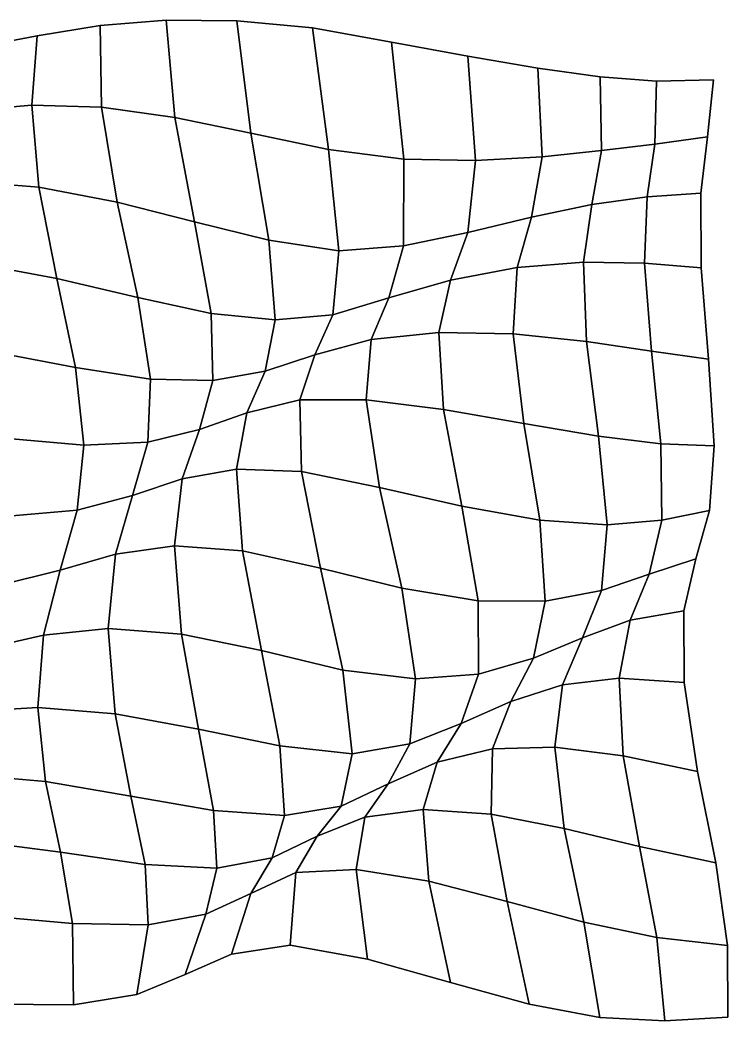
# Model space of a CAD drawing. Extents: x -160 to 224, y -131 to 130.
# Drawn here: x 39.4 to 223.7, y -131 to 129.7 of the extents above; entities that cross this region are included whole.
import ezdxf

# ---------------------------------------------------------------- set-up
doc = ezdxf.new("R2010")
doc.units = 0

msp = doc.modelspace()

# ---------------------------------------------------------------- linework, layer by layer
for points in [[(42.416771, 107.532501, -0.635019), (60.591793, 106.983719, -1.232821), (60.26078, 128.264923, -1.364634), (43.870689, 125.624252, -1.144193)], [(42.416771, 107.532501, -0.635019), (43.870689, 125.624252, -1.144193), (60.26078, 128.264923, -1.364634), (60.591793, 106.983719, -1.232821)], [(60.591793, 106.983719, -1.232821), (79.689339, 104.349121, -2.680661), (77.44548, 129.721542, -2.390889), (60.26078, 128.264923, -1.364634)], [(60.591793, 106.983719, -1.232821), (60.26078, 128.264923, -1.364634), (77.44548, 129.721542, -2.390889), (79.689339, 104.349121, -2.680661)], [(79.689339, 104.349121, -2.680661), (99.482933, 100.283752, -4.939702), (95.838097, 129.524475, -4.18456), (77.44548, 129.721542, -2.390889)], [(79.689339, 104.349121, -2.680661), (77.44548, 129.721542, -2.390889), (95.838097, 129.524475, -4.18456), (99.482933, 100.283752, -4.939702)], [(99.482933, 100.283752, -4.939702), (119.659439, 95.987465, -7.917794), (115.574905, 127.675499, -6.460761), (95.838097, 129.524475, -4.18456)], [(99.482933, 100.283752, -4.939702), (95.838097, 129.524475, -4.18456), (115.574905, 127.675499, -6.460761), (119.659439, 95.987465, -7.917794)], [(25.254122, 106.079361, -0.805768), (42.416771, 107.532501, -0.635019), (43.870689, 125.624252, -1.144193), (27.853018, 122.556686, -1.5322)], [(25.254122, 106.079361, -0.805768), (27.853018, 122.556686, -1.5322), (43.870689, 125.624252, -1.144193), (42.416771, 107.532501, -0.635019)], [(119.659439, 95.987465, -7.917794), (139.291016, 93.506897, -10.21384), (136.102051, 123.948944, -7.811307), (115.574905, 127.675499, -6.460761)], [(119.659439, 95.987465, -7.917794), (115.574905, 127.675499, -6.460761), (136.102051, 123.948944, -7.811307), (139.291016, 93.506897, -10.21384)], [(139.291016, 93.506897, -10.21384), (157.99231, 93.082741, -11.460513), (155.967896, 120.309494, -7.823691), (136.102051, 123.948944, -7.811307)], [(139.291016, 93.506897, -10.21384), (136.102051, 123.948944, -7.811307), (155.967896, 120.309494, -7.823691), (157.99231, 93.082741, -11.460513)], [(157.99231, 93.082741, -11.460513), (175.301819, 94.081703, -10.85343), (174.225266, 117.212891, -6.053822), (155.967896, 120.309494, -7.823691)], [(157.99231, 93.082741, -11.460513), (155.967896, 120.309494, -7.823691), (174.225266, 117.212891, -6.053822), (175.301819, 94.081703, -10.85343)], [(175.301819, 94.081703, -10.85343), (190.768234, 95.688713, -8.000104), (190.427109, 114.931641, -2.675214), (174.225266, 117.212891, -6.053822)], [(175.301819, 94.081703, -10.85343), (174.225266, 117.212891, -6.053822), (190.427109, 114.931641, -2.675214), (190.768234, 95.688713, -8.000104)], [(190.768234, 95.688713, -8.000104), (204.657166, 97.418694, -3.536119), (205.146713, 113.802956, 1.265664), (190.427109, 114.931641, -2.675214)], [(190.768234, 95.688713, -8.000104), (190.427109, 114.931641, -2.675214), (205.146713, 113.802956, 1.265664), (204.657166, 97.418694, -3.536119)], [(204.657166, 97.418694, -3.536119), (218.418365, 99.266205, 0.917076), (219.975372, 114.141312, 4.205523), (205.146713, 113.802956, 1.265664)], [(204.657166, 97.418694, -3.536119), (205.146713, 113.802956, 1.265664), (219.975372, 114.141312, 4.205523), (218.418365, 99.266205, 0.917076)], [(24.655182, 87.706963, -0.638758), (44.280785, 86.138611, -0.775067), (42.416771, 107.532501, -0.635019), (25.254122, 106.079361, -0.805768)], [(24.655182, 87.706963, -0.638758), (25.254122, 106.079361, -0.805768), (42.416771, 107.532501, -0.635019), (44.280785, 86.138611, -0.775067)], [(44.280785, 86.138611, -0.775067), (64.626549, 82.232239, -1.559673), (60.591793, 106.983719, -1.232821), (42.416771, 107.532501, -0.635019)], [(44.280785, 86.138611, -0.775067), (42.416771, 107.532501, -0.635019), (60.591793, 106.983719, -1.232821), (64.626549, 82.232239, -1.559673)], [(64.626549, 82.232239, -1.559673), (84.806602, 77.10981, -2.926367), (79.689339, 104.349121, -2.680661), (60.591793, 106.983719, -1.232821)], [(64.626549, 82.232239, -1.559673), (60.591793, 106.983719, -1.232821), (79.689339, 104.349121, -2.680661), (84.806602, 77.10981, -2.926367)], [(84.806602, 77.10981, -2.926367), (104.12619, 72.387985, -4.864517), (99.482933, 100.283752, -4.939702), (79.689339, 104.349121, -2.680661)], [(84.806602, 77.10981, -2.926367), (79.689339, 104.349121, -2.680661), (99.482933, 100.283752, -4.939702), (104.12619, 72.387985, -4.864517)], [(104.12619, 72.387985, -4.864517), (122.354141, 69.610558, -7.557283), (119.659439, 95.987465, -7.917794), (99.482933, 100.283752, -4.939702)], [(104.12619, 72.387985, -4.864517), (99.482933, 100.283752, -4.939702), (119.659439, 95.987465, -7.917794), (122.354141, 69.610558, -7.557283)], [(202.664536, 83.650665, -7.286201), (216.652466, 84.62561, -2.415159), (218.418365, 99.266205, 0.917076), (204.657166, 97.418694, -3.536119)], [(202.664536, 83.650665, -7.286201), (204.657166, 97.418694, -3.536119), (218.418365, 99.266205, 0.917076), (216.652466, 84.62561, -2.415159)], [(188.238632, 81.631111, -11.240199), (202.664536, 83.650665, -7.286201), (204.657166, 97.418694, -3.536119), (190.768234, 95.688713, -8.000104)], [(188.238632, 81.631111, -11.240199), (190.768234, 95.688713, -8.000104), (204.657166, 97.418694, -3.536119), (202.664536, 83.650665, -7.286201)], [(122.354141, 69.610558, -7.557283), (139.243896, 70.927467, -10.074596), (139.291016, 93.506897, -10.21384), (119.659439, 95.987465, -7.917794)], [(122.354141, 69.610558, -7.557283), (119.659439, 95.987465, -7.917794), (139.291016, 93.506897, -10.21384), (139.243896, 70.927467, -10.074596)], [(155.963669, 74.354668, -12.200195), (172.526474, 78.345406, -12.900994), (175.301819, 94.081703, -10.85343), (157.99231, 93.082741, -11.460513)], [(155.963669, 74.354668, -12.200195), (157.99231, 93.082741, -11.460513), (175.301819, 94.081703, -10.85343), (172.526474, 78.345406, -12.900994)], [(172.526474, 78.345406, -12.900994), (188.238632, 81.631111, -11.240199), (190.768234, 95.688713, -8.000104), (175.301819, 94.081703, -10.85343)], [(172.526474, 78.345406, -12.900994), (175.301819, 94.081703, -10.85343), (190.768234, 95.688713, -8.000104), (188.238632, 81.631111, -11.240199)], [(139.243896, 70.927467, -10.074596), (155.963669, 74.354668, -12.200195), (157.99231, 93.082741, -11.460513), (139.291016, 93.506897, -10.21384)], [(139.243896, 70.927467, -10.074596), (139.291016, 93.506897, -10.21384), (157.99231, 93.082741, -11.460513), (155.963669, 74.354668, -12.200195)], [(27.033085, 66.487923, -1.297559), (48.948727, 62.422638, -1.641113), (44.280785, 86.138611, -0.775067), (24.655182, 87.706963, -0.638758)], [(27.033085, 66.487923, -1.297559), (24.655182, 87.706963, -0.638758), (44.280785, 86.138611, -0.775067), (48.948727, 62.422638, -1.641113)], [(48.948727, 62.422638, -1.641113), (70.0466, 57.403385, -2.279068), (64.626549, 82.232239, -1.559673), (44.280785, 86.138611, -0.775067)], [(48.948727, 62.422638, -1.641113), (44.280785, 86.138611, -0.775067), (64.626549, 82.232239, -1.559673), (70.0466, 57.403385, -2.279068)], [(186.06279, 66.637772, -12.408493), (201.972153, 66.357574, -9.446429), (202.664536, 83.650665, -7.286201), (188.238632, 81.631111, -11.240199)], [(186.06279, 66.637772, -12.408493), (188.238632, 81.631111, -11.240199), (202.664536, 83.650665, -7.286201), (201.972153, 66.357574, -9.446429)], [(201.972153, 66.357574, -9.446429), (216.743423, 65.128281, -4.92799), (216.652466, 84.62561, -2.415159), (202.664536, 83.650665, -7.286201)], [(201.972153, 66.357574, -9.446429), (202.664536, 83.650665, -7.286201), (216.652466, 84.62561, -2.415159), (216.743423, 65.128281, -4.92799)], [(70.0466, 57.403385, -2.279068), (89.123657, 53.303574, -3.091141), (84.806602, 77.10981, -2.926367), (64.626549, 82.232239, -1.559673)], [(70.0466, 57.403385, -2.279068), (64.626549, 82.232239, -1.559673), (84.806602, 77.10981, -2.926367), (89.123657, 53.303574, -3.091141)], [(168.791763, 65.217522, -12.771419), (186.06279, 66.637772, -12.408493), (188.238632, 81.631111, -11.240199), (172.526474, 78.345406, -12.900994)], [(168.791763, 65.217522, -12.771419), (172.526474, 78.345406, -12.900994), (188.238632, 81.631111, -11.240199), (186.06279, 66.637772, -12.408493)], [(151.461121, 61.91774, -10.961882), (168.791763, 65.217522, -12.771419), (172.526474, 78.345406, -12.900994), (155.963669, 74.354668, -12.200195)], [(151.461121, 61.91774, -10.961882), (155.963669, 74.354668, -12.200195), (172.526474, 78.345406, -12.900994), (168.791763, 65.217522, -12.771419)], [(89.123657, 53.303574, -3.091141), (105.849335, 51.618366, -4.178951), (104.12619, 72.387985, -4.864517), (84.806602, 77.10981, -2.926367)], [(89.123657, 53.303574, -3.091141), (84.806602, 77.10981, -2.926367), (104.12619, 72.387985, -4.864517), (105.849335, 51.618366, -4.178951)], [(135.431839, 57.353165, -8.32036), (151.461121, 61.91774, -10.961882), (155.963669, 74.354668, -12.200195), (139.243896, 70.927467, -10.074596)], [(135.431839, 57.353165, -8.32036), (139.243896, 70.927467, -10.074596), (155.963669, 74.354668, -12.200195), (151.461121, 61.91774, -10.961882)], [(105.849335, 51.618366, -4.178951), (120.859802, 52.925117, -6.019999), (122.354141, 69.610558, -7.557283), (104.12619, 72.387985, -4.864517)], [(105.849335, 51.618366, -4.178951), (104.12619, 72.387985, -4.864517), (122.354141, 69.610558, -7.557283), (120.859802, 52.925117, -6.019999)], [(120.859802, 52.925117, -6.019999), (135.431839, 57.353165, -8.32036), (139.243896, 70.927467, -10.074596), (122.354141, 69.610558, -7.557283)], [(120.859802, 52.925117, -6.019999), (122.354141, 69.610558, -7.557283), (139.243896, 70.927467, -10.074596), (135.431839, 57.353165, -8.32036)], [(31.393349, 43.413631, -2.682783), (53.823151, 39.16959, -3.005159), (48.948727, 62.422638, -1.641113), (27.033085, 66.487923, -1.297559)], [(31.393349, 43.413631, -2.682783), (27.033085, 66.487923, -1.297559), (48.948727, 62.422638, -1.641113), (53.823151, 39.16959, -3.005159)], [(148.404205, 48.301182, -9.266577), (167.785294, 47.927727, -11.76619), (168.791763, 65.217522, -12.771419), (151.461121, 61.91774, -10.961882)], [(148.404205, 48.301182, -9.266577), (151.461121, 61.91774, -10.961882), (168.791763, 65.217522, -12.771419), (167.785294, 47.927727, -11.76619)], [(167.785294, 47.927727, -11.76619), (186.849182, 45.984901, -12.317256), (186.06279, 66.637772, -12.408493), (168.791763, 65.217522, -12.771419)], [(167.785294, 47.927727, -11.76619), (168.791763, 65.217522, -12.771419), (186.06279, 66.637772, -12.408493), (186.849182, 45.984901, -12.317256)], [(186.849182, 45.984901, -12.317256), (203.775742, 43.490704, -10.221684), (201.972153, 66.357574, -9.446429), (186.06279, 66.637772, -12.408493)], [(186.849182, 45.984901, -12.317256), (186.06279, 66.637772, -12.408493), (201.972153, 66.357574, -9.446429), (203.775742, 43.490704, -10.221684)], [(203.775742, 43.490704, -10.221684), (218.656448, 41.343006, -6.298539), (216.743423, 65.128281, -4.92799), (201.972153, 66.357574, -9.446429)], [(203.775742, 43.490704, -10.221684), (201.972153, 66.357574, -9.446429), (216.743423, 65.128281, -4.92799), (218.656448, 41.343006, -6.298539)], [(53.823151, 39.16959, -3.005159), (73.384949, 36.157982, -3.154151), (70.0466, 57.403385, -2.279068), (48.948727, 62.422638, -1.641113)], [(53.823151, 39.16959, -3.005159), (48.948727, 62.422638, -1.641113), (70.0466, 57.403385, -2.279068), (73.384949, 36.157982, -3.154151)], [(130.841537, 46.448399, -6.341394), (148.404205, 48.301182, -9.266577), (151.461121, 61.91774, -10.961882), (135.431839, 57.353165, -8.32036)], [(130.841537, 46.448399, -6.341394), (135.431839, 57.353165, -8.32036), (151.461121, 61.91774, -10.961882), (148.404205, 48.301182, -9.266577)], [(73.384949, 36.157982, -3.154151), (89.54966, 35.784485, -3.135215), (89.123657, 53.303574, -3.091141), (70.0466, 57.403385, -2.279068)], [(73.384949, 36.157982, -3.154151), (70.0466, 57.403385, -2.279068), (89.123657, 53.303574, -3.091141), (89.54966, 35.784485, -3.135215)], [(116.126671, 42.479816, -4.276093), (130.841537, 46.448399, -6.341394), (135.431839, 57.353165, -8.32036), (120.859802, 52.925117, -6.019999)], [(116.126671, 42.479816, -4.276093), (120.859802, 52.925117, -6.019999), (135.431839, 57.353165, -8.32036), (130.841537, 46.448399, -6.341394)], [(89.54966, 35.784485, -3.135215), (103.195663, 38.237415, -3.266782), (105.849335, 51.618366, -4.178951), (89.123657, 53.303574, -3.091141)], [(89.54966, 35.784485, -3.135215), (89.123657, 53.303574, -3.091141), (105.849335, 51.618366, -4.178951), (103.195663, 38.237415, -3.266782)], [(103.195663, 38.237415, -3.266782), (116.126671, 42.479816, -4.276093), (120.859802, 52.925117, -6.019999), (105.849335, 51.618366, -4.178951)], [(103.195663, 38.237415, -3.266782), (105.849335, 51.618366, -4.178951), (120.859802, 52.925117, -6.019999), (116.126671, 42.479816, -4.276093)], [(129.53035, 30.81201, -5.477612), (149.654099, 28.293583, -8.419662), (148.404205, 48.301182, -9.266577), (130.841537, 46.448399, -6.341394)], [(129.53035, 30.81201, -5.477612), (130.841537, 46.448399, -6.341394), (148.404205, 48.301182, -9.266577), (149.654099, 28.293583, -8.419662)], [(149.654099, 28.293583, -8.419662), (170.60788, 24.616039, -10.975868), (167.785294, 47.927727, -11.76619), (148.404205, 48.301182, -9.266577)], [(149.654099, 28.293583, -8.419662), (148.404205, 48.301182, -9.266577), (167.785294, 47.927727, -11.76619), (170.60788, 24.616039, -10.975868)], [(170.60788, 24.616039, -10.975868), (189.986343, 21.290548, -11.657014), (186.849182, 45.984901, -12.317256), (167.785294, 47.927727, -11.76619)], [(170.60788, 24.616039, -10.975868), (167.785294, 47.927727, -11.76619), (186.849182, 45.984901, -12.317256), (189.986343, 21.290548, -11.657014)], [(112.205635, 30.735857, -3.521886), (129.53035, 30.81201, -5.477612), (130.841537, 46.448399, -6.341394), (116.126671, 42.479816, -4.276093)], [(112.205635, 30.735857, -3.521886), (116.126671, 42.479816, -4.276093), (130.841537, 46.448399, -6.341394), (129.53035, 30.81201, -5.477612)], [(189.986343, 21.290548, -11.657014), (206.273895, 19.285275, -9.892339), (203.775742, 43.490704, -10.221684), (186.849182, 45.984901, -12.317256)], [(189.986343, 21.290548, -11.657014), (186.849182, 45.984901, -12.317256), (203.775742, 43.490704, -10.221684), (206.273895, 19.285275, -9.892339)], [(35.26601, 20.803688, -4.545808), (56.006283, 18.954836, -4.729043), (53.823151, 39.16959, -3.005159), (31.393349, 43.413631, -2.682783)], [(35.26601, 20.803688, -4.545808), (31.393349, 43.413631, -2.682783), (53.823151, 39.16959, -3.005159), (56.006283, 18.954836, -4.729043)], [(98.475212, 27.343992, -2.943137), (112.205635, 30.735857, -3.521886), (116.126671, 42.479816, -4.276093), (103.195663, 38.237415, -3.266782)], [(98.475212, 27.343992, -2.943137), (103.195663, 38.237415, -3.266782), (116.126671, 42.479816, -4.276093), (112.205635, 30.735857, -3.521886)], [(206.273895, 19.285275, -9.892339), (220.098145, 18.831856, -6.470381), (218.656448, 41.343006, -6.298539), (203.775742, 43.490704, -10.221684)], [(206.273895, 19.285275, -9.892339), (203.775742, 43.490704, -10.221684), (218.656448, 41.343006, -6.298539), (220.098145, 18.831856, -6.470381)], [(56.006283, 18.954836, -4.729043), (72.64521, 19.73102, -4.28403), (73.384949, 36.157982, -3.154151), (53.823151, 39.16959, -3.005159)], [(56.006283, 18.954836, -4.729043), (53.823151, 39.16959, -3.005159), (73.384949, 36.157982, -3.154151), (72.64521, 19.73102, -4.28403)], [(86.07338, 23.002016, -3.490492), (98.475212, 27.343992, -2.943137), (103.195663, 38.237415, -3.266782), (89.54966, 35.784485, -3.135215)], [(86.07338, 23.002016, -3.490492), (89.54966, 35.784485, -3.135215), (103.195663, 38.237415, -3.266782), (98.475212, 27.343992, -2.943137)], [(72.64521, 19.73102, -4.28403), (86.07338, 23.002016, -3.490492), (89.54966, 35.784485, -3.135215), (73.384949, 36.157982, -3.154151)], [(72.64521, 19.73102, -4.28403), (73.384949, 36.157982, -3.154151), (89.54966, 35.784485, -3.135215), (86.07338, 23.002016, -3.490492)], [(95.731804, 12.734376, -4.266444), (112.705635, 12.13297, -4.830227), (112.205635, 30.735857, -3.521886), (98.475212, 27.343992, -2.943137)], [(95.731804, 12.734376, -4.266444), (98.475212, 27.343992, -2.943137), (112.205635, 30.735857, -3.521886), (112.705635, 12.13297, -4.830227)], [(112.705635, 12.13297, -4.830227), (133.004929, 7.97445, -6.564017), (129.53035, 30.81201, -5.477612), (112.205635, 30.735857, -3.521886)], [(112.705635, 12.13297, -4.830227), (112.205635, 30.735857, -3.521886), (129.53035, 30.81201, -5.477612), (133.004929, 7.97445, -6.564017)], [(133.004929, 7.97445, -6.564017), (154.385727, 3.070325, -9.01362), (149.654099, 28.293583, -8.419662), (129.53035, 30.81201, -5.477612)], [(133.004929, 7.97445, -6.564017), (129.53035, 30.81201, -5.477612), (149.654099, 28.293583, -8.419662), (154.385727, 3.070325, -9.01362)], [(81.598457, 10.1547, -4.991663), (95.731804, 12.734376, -4.266444), (98.475212, 27.343992, -2.943137), (86.07338, 23.002016, -3.490492)], [(81.598457, 10.1547, -4.991663), (86.07338, 23.002016, -3.490492), (98.475212, 27.343992, -2.943137), (95.731804, 12.734376, -4.266444)], [(154.385727, 3.070325, -9.01362), (174.721405, -0.565944, -10.851917), (170.60788, 24.616039, -10.975868), (149.654099, 28.293583, -8.419662)], [(154.385727, 3.070325, -9.01362), (149.654099, 28.293583, -8.419662), (170.60788, 24.616039, -10.975868), (174.721405, -0.565944, -10.851917)], [(174.721405, -0.565944, -10.851917), (192.248947, -1.784861, -10.872117), (189.986343, 21.290548, -11.657014), (170.60788, 24.616039, -10.975868)], [(174.721405, -0.565944, -10.851917), (170.60788, 24.616039, -10.975868), (189.986343, 21.290548, -11.657014), (192.248947, -1.784861, -10.872117)], [(68.623917, 5.877168, -6.143228), (81.598457, 10.1547, -4.991663), (86.07338, 23.002016, -3.490492), (72.64521, 19.73102, -4.28403)], [(68.623917, 5.877168, -6.143228), (72.64521, 19.73102, -4.28403), (86.07338, 23.002016, -3.490492), (81.598457, 10.1547, -4.991663)], [(192.248947, -1.784861, -10.872117), (206.478882, -0.616126, -8.835377), (206.273895, 19.285275, -9.892339), (189.986343, 21.290548, -11.657014)], [(192.248947, -1.784861, -10.872117), (189.986343, 21.290548, -11.657014), (206.273895, 19.285275, -9.892339), (206.478882, -0.616126, -8.835377)], [(36.320347, 0.467404, -6.61197), (54.24807, 2.07158, -6.868257), (56.006283, 18.954836, -4.729043), (35.26601, 20.803688, -4.545808)], [(36.320347, 0.467404, -6.61197), (35.26601, 20.803688, -4.545808), (56.006283, 18.954836, -4.729043), (54.24807, 2.07158, -6.868257)], [(54.24807, 2.07158, -6.868257), (68.623917, 5.877168, -6.143228), (72.64521, 19.73102, -4.28403), (56.006283, 18.954836, -4.729043)], [(54.24807, 2.07158, -6.868257), (56.006283, 18.954836, -4.729043), (72.64521, 19.73102, -4.28403), (68.623917, 5.877168, -6.143228)], [(206.478882, -0.616126, -8.835377), (218.903473, 1.945967, -5.698524), (220.098145, 18.831856, -6.470381), (206.273895, 19.285275, -9.892339)], [(206.478882, -0.616126, -8.835377), (206.273895, 19.285275, -9.892339), (220.098145, 18.831856, -6.470381), (218.903473, 1.945967, -5.698524)], [(79.559174, -7.295925, -8.094803), (97.34066, -8.585977, -7.606796), (95.731804, 12.734376, -4.266444), (81.598457, 10.1547, -4.991663)], [(79.559174, -7.295925, -8.094803), (81.598457, 10.1547, -4.991663), (95.731804, 12.734376, -4.266444), (97.34066, -8.585977, -7.606796)], [(97.34066, -8.585977, -7.606796), (117.637703, -13.058911, -8.22905), (112.705635, 12.13297, -4.830227), (95.731804, 12.734376, -4.266444)], [(97.34066, -8.585977, -7.606796), (95.731804, 12.734376, -4.266444), (112.705635, 12.13297, -4.830227), (117.637703, -13.058911, -8.22905)], [(117.637703, -13.058911, -8.22905), (138.766266, -18.319012, -9.207888), (133.004929, 7.97445, -6.564017), (112.705635, 12.13297, -4.830227)], [(117.637703, -13.058911, -8.22905), (112.705635, 12.13297, -4.830227), (133.004929, 7.97445, -6.564017), (138.766266, -18.319012, -9.207888)], [(64.215981, -9.439143, -8.964064), (79.559174, -7.295925, -8.094803), (81.598457, 10.1547, -4.991663), (68.623917, 5.877168, -6.143228)], [(64.215981, -9.439143, -8.964064), (68.623917, 5.877168, -6.143228), (81.598457, 10.1547, -4.991663), (79.559174, -7.295925, -8.094803)], [(138.766266, -18.319012, -9.207888), (158.666183, -21.55415, -10.413334), (154.385727, 3.070325, -9.01362), (133.004929, 7.97445, -6.564017)], [(138.766266, -18.319012, -9.207888), (133.004929, 7.97445, -6.564017), (154.385727, 3.070325, -9.01362), (158.666183, -21.55415, -10.413334)], [(49.784271, -13.609889, -9.297441), (64.215981, -9.439143, -8.964064), (68.623917, 5.877168, -6.143228), (54.24807, 2.07158, -6.868257)], [(49.784271, -13.609889, -9.297441), (54.24807, 2.07158, -6.868257), (68.623917, 5.877168, -6.143228), (64.215981, -9.439143, -8.964064)], [(158.666183, -21.55415, -10.413334), (176.153809, -21.670883, -10.799126), (174.721405, -0.565944, -10.851917), (154.385727, 3.070325, -9.01362)], [(158.666183, -21.55415, -10.413334), (154.385727, 3.070325, -9.01362), (174.721405, -0.565944, -10.851917), (176.153809, -21.670883, -10.799126)], [(33.999817, -17.468807, -8.389523), (49.784271, -13.609889, -9.297441), (54.24807, 2.07158, -6.868257), (36.320347, 0.467404, -6.61197)], [(33.999817, -17.468807, -8.389523), (36.320347, 0.467404, -6.61197), (54.24807, 2.07158, -6.868257), (49.784271, -13.609889, -9.297441)], [(203.16983, -14.641052, -7.206129), (215.378571, -10.613369, -4.450603), (218.903473, 1.945967, -5.698524), (206.478882, -0.616126, -8.835377)], [(203.16983, -14.641052, -7.206129), (206.478882, -0.616126, -8.835377), (218.903473, 1.945967, -5.698524), (215.378571, -10.613369, -4.450603)], [(176.153809, -21.670883, -10.799126), (190.765961, -18.920494, -9.662802), (192.248947, -1.784861, -10.872117), (174.721405, -0.565944, -10.851917)], [(176.153809, -21.670883, -10.799126), (174.721405, -0.565944, -10.851917), (192.248947, -1.784861, -10.872117), (190.765961, -18.920494, -9.662802)], [(190.765961, -18.920494, -9.662802), (203.16983, -14.641052, -7.206129), (206.478882, -0.616126, -8.835377), (192.248947, -1.784861, -10.872117)], [(190.765961, -18.920494, -9.662802), (192.248947, -1.784861, -10.872117), (206.478882, -0.616126, -8.835377), (203.16983, -14.641052, -7.206129)], [(62.358898, -28.782314, -11.950354), (81.410759, -30.235014, -11.960621), (79.559174, -7.295925, -8.094803), (64.215981, -9.439143, -8.964064)], [(62.358898, -28.782314, -11.950354), (64.215981, -9.439143, -8.964064), (79.559174, -7.295925, -8.094803), (81.410759, -30.235014, -11.960621)], [(81.410759, -30.235014, -11.960621), (102.273056, -34.533329, -11.917113), (97.34066, -8.585977, -7.606796), (79.559174, -7.295925, -8.094803)], [(81.410759, -30.235014, -11.960621), (79.559174, -7.295925, -8.094803), (97.34066, -8.585977, -7.606796), (102.273056, -34.533329, -11.917113)], [(45.515804, -30.567768, -11.149547), (62.358898, -28.782314, -11.950354), (64.215981, -9.439143, -8.964064), (49.784271, -13.609889, -9.297441)], [(45.515804, -30.567768, -11.149547), (49.784271, -13.609889, -9.297441), (64.215981, -9.439143, -8.964064), (62.358898, -28.782314, -11.950354)], [(102.273056, -34.533329, -11.917113), (123.468254, -39.697182, -12.346533), (117.637703, -13.058911, -8.22905), (97.34066, -8.585977, -7.606796)], [(102.273056, -34.533329, -11.917113), (97.34066, -8.585977, -7.606796), (117.637703, -13.058911, -8.22905), (123.468254, -39.697182, -12.346533)], [(198.300003, -26.600981, -5.329972), (212.263306, -24.193352, -3.309545), (215.378571, -10.613369, -4.450603), (203.16983, -14.641052, -7.206129)], [(198.300003, -26.600981, -5.329972), (203.16983, -14.641052, -7.206129), (215.378571, -10.613369, -4.450603), (212.263306, -24.193352, -3.309545)], [(29.891598, -34.100677, -8.988209), (45.515804, -30.567768, -11.149547), (49.784271, -13.609889, -9.297441), (33.999817, -17.468807, -8.389523)], [(29.891598, -34.100677, -8.988209), (33.999817, -17.468807, -8.389523), (49.784271, -13.609889, -9.297441), (45.515804, -30.567768, -11.149547)], [(123.468254, -39.697182, -12.346533), (142.37854, -41.949936, -11.961239), (138.766266, -18.319012, -9.207888), (117.637703, -13.058911, -8.22905)], [(123.468254, -39.697182, -12.346533), (117.637703, -13.058911, -8.22905), (138.766266, -18.319012, -9.207888), (142.37854, -41.949936, -11.961239)], [(185.815338, -31.218063, -7.864702), (198.300003, -26.600981, -5.329972), (203.16983, -14.641052, -7.206129), (190.765961, -18.920494, -9.662802)], [(185.815338, -31.218063, -7.864702), (190.765961, -18.920494, -9.662802), (203.16983, -14.641052, -7.206129), (198.300003, -26.600981, -5.329972)], [(142.37854, -41.949936, -11.961239), (158.799026, -40.661423, -11.374475), (158.666183, -21.55415, -10.413334), (138.766266, -18.319012, -9.207888)], [(142.37854, -41.949936, -11.961239), (138.766266, -18.319012, -9.207888), (158.666183, -21.55415, -10.413334), (158.799026, -40.661423, -11.374475)], [(173.049637, -36.541504, -10.054091), (185.815338, -31.218063, -7.864702), (190.765961, -18.920494, -9.662802), (176.153809, -21.670883, -10.799126)], [(173.049637, -36.541504, -10.054091), (176.153809, -21.670883, -10.799126), (190.765961, -18.920494, -9.662802), (185.815338, -31.218063, -7.864702)], [(158.799026, -40.661423, -11.374475), (173.049637, -36.541504, -10.054091), (176.153809, -21.670883, -10.799126), (158.666183, -21.55415, -10.413334)], [(158.799026, -40.661423, -11.374475), (158.666183, -21.55415, -10.413334), (176.153809, -21.670883, -10.799126), (173.049637, -36.541504, -10.054091)], [(195.355087, -41.699299, -3.805728), (212.296844, -42.871979, -2.834009), (212.263306, -24.193352, -3.309545), (198.300003, -26.600981, -5.329972)], [(195.355087, -41.699299, -3.805728), (198.300003, -26.600981, -5.329972), (212.263306, -24.193352, -3.309545), (212.296844, -42.871979, -2.834009)], [(180.601425, -43.446198, -5.755129), (195.355087, -41.699299, -3.805728), (198.300003, -26.600981, -5.329972), (185.815338, -31.218063, -7.864702)], [(180.601425, -43.446198, -5.755129), (185.815338, -31.218063, -7.864702), (198.300003, -26.600981, -5.329972), (195.355087, -41.699299, -3.805728)], [(26.589298, -50.440781, -7.42832), (44.031422, -49.400757, -10.966997), (45.515804, -30.567768, -11.149547), (29.891598, -34.100677, -8.988209)], [(26.589298, -50.440781, -7.42832), (29.891598, -34.100677, -8.988209), (45.515804, -30.567768, -11.149547), (44.031422, -49.400757, -10.966997)], [(44.031422, -49.400757, -10.966997), (64.134331, -51.044579, -13.246334), (62.358898, -28.782314, -11.950354), (45.515804, -30.567768, -11.149547)], [(44.031422, -49.400757, -10.966997), (45.515804, -30.567768, -11.149547), (62.358898, -28.782314, -11.950354), (64.134331, -51.044579, -13.246334)], [(64.134331, -51.044579, -13.246334), (85.813049, -55.031715, -14.388355), (81.410759, -30.235014, -11.960621), (62.358898, -28.782314, -11.950354)], [(64.134331, -51.044579, -13.246334), (62.358898, -28.782314, -11.950354), (81.410759, -30.235014, -11.960621), (85.813049, -55.031715, -14.388355)], [(85.813049, -55.031715, -14.388355), (107.00235, -59.334969, -14.783112), (102.273056, -34.533329, -11.917113), (81.410759, -30.235014, -11.960621)], [(85.813049, -55.031715, -14.388355), (81.410759, -30.235014, -11.960621), (102.273056, -34.533329, -11.917113), (107.00235, -59.334969, -14.783112)], [(167.16539, -47.815006, -8.246312), (180.601425, -43.446198, -5.755129), (185.815338, -31.218063, -7.864702), (173.049637, -36.541504, -10.054091)], [(167.16539, -47.815006, -8.246312), (173.049637, -36.541504, -10.054091), (185.815338, -31.218063, -7.864702), (180.601425, -43.446198, -5.755129)], [(107.00235, -59.334969, -14.783112), (125.868462, -61.462845, -14.752093), (123.468254, -39.697182, -12.346533), (102.273056, -34.533329, -11.917113)], [(107.00235, -59.334969, -14.783112), (102.273056, -34.533329, -11.917113), (123.468254, -39.697182, -12.346533), (125.868462, -61.462845, -14.752093)], [(154.241226, -53.572803, -10.727535), (167.16539, -47.815006, -8.246312), (173.049637, -36.541504, -10.054091), (158.799026, -40.661423, -11.374475)], [(154.241226, -53.572803, -10.727535), (158.799026, -40.661423, -11.374475), (173.049637, -36.541504, -10.054091), (167.16539, -47.815006, -8.246312)], [(125.868462, -61.462845, -14.752093), (140.919449, -58.816265, -12.914041), (142.37854, -41.949936, -11.961239), (123.468254, -39.697182, -12.346533)], [(125.868462, -61.462845, -14.752093), (123.468254, -39.697182, -12.346533), (142.37854, -41.949936, -11.961239), (140.919449, -58.816265, -12.914041)], [(140.919449, -58.816265, -12.914041), (154.241226, -53.572803, -10.727535), (158.799026, -40.661423, -11.374475), (142.37854, -41.949936, -11.961239)], [(140.919449, -58.816265, -12.914041), (142.37854, -41.949936, -11.961239), (158.799026, -40.661423, -11.374475), (154.241226, -53.572803, -10.727535)], [(178.639282, -59.707767, -4.043664), (196.433182, -61.980663, -3.190837), (195.355087, -41.699299, -3.805728), (180.601425, -43.446198, -5.755129)], [(178.639282, -59.707767, -4.043664), (180.601425, -43.446198, -5.755129), (195.355087, -41.699299, -3.805728), (196.433182, -61.980663, -3.190837)], [(196.433182, -61.980663, -3.190837), (215.807037, -66.036522, -3.185286), (212.296844, -42.871979, -2.834009), (195.355087, -41.699299, -3.805728)], [(196.433182, -61.980663, -3.190837), (195.355087, -41.699299, -3.805728), (212.296844, -42.871979, -2.834009), (215.807037, -66.036522, -3.185286)], [(162.448257, -60.181267, -5.839192), (178.639282, -59.707767, -4.043664), (180.601425, -43.446198, -5.755129), (167.16539, -47.815006, -8.246312)], [(162.448257, -60.181267, -5.839192), (167.16539, -47.815006, -8.246312), (180.601425, -43.446198, -5.755129), (178.639282, -59.707767, -4.043664)], [(25.907877, -66.916122, -3.518013), (46.026306, -68.669792, -7.791179), (44.031422, -49.400757, -10.966997), (26.589298, -50.440781, -7.42832)], [(25.907877, -66.916122, -3.518013), (26.589298, -50.440781, -7.42832), (44.031422, -49.400757, -10.966997), (46.026306, -68.669792, -7.791179)], [(46.026306, -68.669792, -7.791179), (68.23938, -72.444084, -11.168523), (64.134331, -51.044579, -13.246334), (44.031422, -49.400757, -10.966997)], [(46.026306, -68.669792, -7.791179), (44.031422, -49.400757, -10.966997), (64.134331, -51.044579, -13.246334), (68.23938, -72.444084, -11.168523)], [(147.997482, -63.636555, -8.294914), (162.448257, -60.181267, -5.839192), (167.16539, -47.815006, -8.246312), (154.241226, -53.572803, -10.727535)], [(147.997482, -63.636555, -8.294914), (154.241226, -53.572803, -10.727535), (167.16539, -47.815006, -8.246312), (162.448257, -60.181267, -5.839192)], [(68.23938, -72.444084, -11.168523), (89.75943, -76.227333, -13.219866), (85.813049, -55.031715, -14.388355), (64.134331, -51.044579, -13.246334)], [(68.23938, -72.444084, -11.168523), (64.134331, -51.044579, -13.246334), (85.813049, -55.031715, -14.388355), (89.75943, -76.227333, -13.219866)], [(135.203293, -69.258018, -11.00827), (147.997482, -63.636555, -8.294914), (154.241226, -53.572803, -10.727535), (140.919449, -58.816265, -12.914041)], [(135.203293, -69.258018, -11.00827), (140.919449, -58.816265, -12.914041), (154.241226, -53.572803, -10.727535), (147.997482, -63.636555, -8.294914)], [(89.75943, -76.227333, -13.219866), (108.217606, -77.558319, -13.937537), (107.00235, -59.334969, -14.783112), (85.813049, -55.031715, -14.388355)], [(89.75943, -76.227333, -13.219866), (85.813049, -55.031715, -14.388355), (107.00235, -59.334969, -14.783112), (108.217606, -77.558319, -13.937537)], [(108.217606, -77.558319, -13.937537), (123.002647, -75.063408, -13.519235), (125.868462, -61.462845, -14.752093), (107.00235, -59.334969, -14.783112)], [(108.217606, -77.558319, -13.937537), (107.00235, -59.334969, -14.783112), (125.868462, -61.462845, -14.752093), (123.002647, -75.063408, -13.519235)], [(123.002647, -75.063408, -13.519235), (135.203293, -69.258018, -11.00827), (140.919449, -58.816265, -12.914041), (125.868462, -61.462845, -14.752093)], [(123.002647, -75.063408, -13.519235), (125.868462, -61.462845, -14.752093), (140.919449, -58.816265, -12.914041), (135.203293, -69.258018, -11.00827)], [(162.062256, -77.199684, -3.91287), (181.103271, -80.894318, -3.386792), (178.639282, -59.707767, -4.043664), (162.448257, -60.181267, -5.839192)], [(162.062256, -77.199684, -3.91287), (162.448257, -60.181267, -5.839192), (178.639282, -59.707767, -4.043664), (181.103271, -80.894318, -3.386792)], [(181.103271, -80.894318, -3.386792), (200.691299, -85.57653, -3.532548), (196.433182, -61.980663, -3.190837), (178.639282, -59.707767, -4.043664)], [(181.103271, -80.894318, -3.386792), (178.639282, -59.707767, -4.043664), (196.433182, -61.980663, -3.190837), (200.691299, -85.57653, -3.532548)], [(144.367188, -75.918793, -5.209192), (162.062256, -77.199684, -3.91287), (162.448257, -60.181267, -5.839192), (147.997482, -63.636555, -8.294914)], [(144.367188, -75.918793, -5.209192), (147.997482, -63.636555, -8.294914), (162.448257, -60.181267, -5.839192), (162.062256, -77.199684, -3.91287)], [(200.691299, -85.57653, -3.532548), (220.543976, -89.890541, -3.884111), (215.807037, -66.036522, -3.185286), (196.433182, -61.980663, -3.190837)], [(200.691299, -85.57653, -3.532548), (196.433182, -61.980663, -3.190837), (215.807037, -66.036522, -3.185286), (220.543976, -89.890541, -3.884111)], [(129.139572, -77.946335, -7.049157), (144.367188, -75.918793, -5.209192), (147.997482, -63.636555, -8.294914), (135.203293, -69.258018, -11.00827)], [(129.139572, -77.946335, -7.049157), (135.203293, -69.258018, -11.00827), (147.997482, -63.636555, -8.294914), (144.367188, -75.918793, -5.209192)], [(27.758148, -84.165039, 1.431543), (49.922497, -87.094643, -2.381314), (46.026306, -68.669792, -7.791179), (25.907877, -66.916122, -3.518013)], [(27.758148, -84.165039, 1.431543), (25.907877, -66.916122, -3.518013), (46.026306, -68.669792, -7.791179), (49.922497, -87.094643, -2.381314)], [(49.922497, -87.094643, -2.381314), (71.926308, -90.284019, -5.887448), (68.23938, -72.444084, -11.168523), (46.026306, -68.669792, -7.791179)], [(49.922497, -87.094643, -2.381314), (46.026306, -68.669792, -7.791179), (68.23938, -72.444084, -11.168523), (71.926308, -90.284019, -5.887448)], [(116.766205, -82.891693, -8.920834), (129.139572, -77.946335, -7.049157), (135.203293, -69.258018, -11.00827), (123.002647, -75.063408, -13.519235)], [(116.766205, -82.891693, -8.920834), (123.002647, -75.063408, -13.519235), (135.203293, -69.258018, -11.00827), (129.139572, -77.946335, -7.049157)], [(71.926308, -90.284019, -5.887448), (90.641937, -91.225067, -8.269639), (89.75943, -76.227333, -13.219866), (68.23938, -72.444084, -11.168523)], [(71.926308, -90.284019, -5.887448), (68.23938, -72.444084, -11.168523), (89.75943, -76.227333, -13.219866), (90.641937, -91.225067, -8.269639)], [(105.071053, -88.527313, -9.231797), (116.766205, -82.891693, -8.920834), (123.002647, -75.063408, -13.519235), (108.217606, -77.558319, -13.937537)], [(105.071053, -88.527313, -9.231797), (108.217606, -77.558319, -13.937537), (123.002647, -75.063408, -13.519235), (116.766205, -82.891693, -8.920834)], [(90.641937, -91.225067, -8.269639), (105.071053, -88.527313, -9.231797), (108.217606, -77.558319, -13.937537), (89.75943, -76.227333, -13.219866)], [(90.641937, -91.225067, -8.269639), (89.75943, -76.227333, -13.219866), (108.217606, -77.558319, -13.937537), (105.071053, -88.527313, -9.231797)], [(111.235199, -92.384972, -3.477091), (126.86573, -91.601883, -3.223791), (129.139572, -77.946335, -7.049157), (116.766205, -82.891693, -8.920834)], [(111.235199, -92.384972, -3.477091), (116.766205, -82.891693, -8.920834), (129.139572, -77.946335, -7.049157), (126.86573, -91.601883, -3.223791)], [(126.86573, -91.601883, -3.223791), (145.865402, -94.663078, -3.056884), (144.367188, -75.918793, -5.209192), (129.139572, -77.946335, -7.049157)], [(126.86573, -91.601883, -3.223791), (129.139572, -77.946335, -7.049157), (144.367188, -75.918793, -5.209192), (145.865402, -94.663078, -3.056884)], [(145.865402, -94.663078, -3.056884), (166.187042, -99.895607, -3.227425), (162.062256, -77.199684, -3.91287), (144.367188, -75.918793, -5.209192)], [(145.865402, -94.663078, -3.056884), (144.367188, -75.918793, -5.209192), (162.062256, -77.199684, -3.91287), (166.187042, -99.895607, -3.227425)], [(166.187042, -99.895607, -3.227425), (186.149429, -105.262772, -3.677979), (181.103271, -80.894318, -3.386792), (162.062256, -77.199684, -3.91287)], [(166.187042, -99.895607, -3.227425), (162.062256, -77.199684, -3.91287), (181.103271, -80.894318, -3.386792), (186.149429, -105.262772, -3.677979)], [(99.459366, -97.83094, -3.09962), (111.235199, -92.384972, -3.477091), (116.766205, -82.891693, -8.920834), (105.071053, -88.527313, -9.231797)], [(99.459366, -97.83094, -3.09962), (105.071053, -88.527313, -9.231797), (116.766205, -82.891693, -8.920834), (111.235199, -92.384972, -3.477091)], [(186.149429, -105.262772, -3.677979), (205.222778, -109.290436, -4.079868), (200.691299, -85.57653, -3.532548), (181.103271, -80.894318, -3.386792)], [(186.149429, -105.262772, -3.677979), (181.103271, -80.894318, -3.386792), (200.691299, -85.57653, -3.532548), (205.222778, -109.290436, -4.079868)], [(30.482977, -103.681549, 5.022249), (52.99828, -105.679192, 2.756641), (49.922497, -87.094643, -2.381314), (27.758148, -84.165039, 1.431543)], [(30.482977, -103.681549, 5.022249), (27.758148, -84.165039, 1.431543), (49.922497, -87.094643, -2.381314), (52.99828, -105.679192, 2.756641)], [(205.222778, -109.290436, -4.079868), (223.637802, -111.356796, -3.958348), (220.543976, -89.890541, -3.884111), (200.691299, -85.57653, -3.532548)], [(205.222778, -109.290436, -4.079868), (200.691299, -85.57653, -3.532548), (220.543976, -89.890541, -3.884111), (223.637802, -111.356796, -3.958348)], [(52.99828, -105.679192, 2.756641), (72.698151, -106.038727, 0.155462), (71.926308, -90.284019, -5.887448), (49.922497, -87.094643, -2.381314)], [(52.99828, -105.679192, 2.756641), (49.922497, -87.094643, -2.381314), (71.926308, -90.284019, -5.887448), (72.698151, -106.038727, 0.155462)], [(87.73291, -103.21946, -1.92374), (99.459366, -97.83094, -3.09962), (105.071053, -88.527313, -9.231797), (90.641937, -91.225067, -8.269639)], [(87.73291, -103.21946, -1.92374), (90.641937, -91.225067, -8.269639), (105.071053, -88.527313, -9.231797), (99.459366, -97.83094, -3.09962)], [(72.698151, -106.038727, 0.155462), (87.73291, -103.21946, -1.92374), (90.641937, -91.225067, -8.269639), (71.926308, -90.284019, -5.887448)], [(72.698151, -106.038727, 0.155462), (71.926308, -90.284019, -5.887448), (90.641937, -91.225067, -8.269639), (87.73291, -103.21946, -1.92374)], [(94.4655, -113.60643, 1.286105), (109.712944, -111.285294, 0.075983), (111.235199, -92.384972, -3.477091), (99.459366, -97.83094, -3.09962)], [(94.4655, -113.60643, 1.286105), (99.459366, -97.83094, -3.09962), (111.235199, -92.384972, -3.477091), (109.712944, -111.285294, 0.075983)], [(109.712944, -111.285294, 0.075983), (129.834564, -114.914108, -1.223539), (126.86573, -91.601883, -3.223791), (111.235199, -92.384972, -3.477091)], [(109.712944, -111.285294, 0.075983), (111.235199, -92.384972, -3.477091), (126.86573, -91.601883, -3.223791), (129.834564, -114.914108, -1.223539)], [(129.834564, -114.914108, -1.223539), (151.494385, -120.99054, -2.38217), (145.865402, -94.663078, -3.056884), (126.86573, -91.601883, -3.223791)], [(129.834564, -114.914108, -1.223539), (126.86573, -91.601883, -3.223791), (145.865402, -94.663078, -3.056884), (151.494385, -120.99054, -2.38217)], [(151.494385, -120.99054, -2.38217), (171.985855, -126.663063, -3.311026), (166.187042, -99.895607, -3.227425), (145.865402, -94.663078, -3.056884)], [(151.494385, -120.99054, -2.38217), (145.865402, -94.663078, -3.056884), (166.187042, -99.895607, -3.227425), (171.985855, -126.663063, -3.311026)], [(82.362099, -118.916031, 2.555012), (94.4655, -113.60643, 1.286105), (99.459366, -97.83094, -3.09962), (87.73291, -103.21946, -1.92374)], [(82.362099, -118.916031, 2.555012), (87.73291, -103.21946, -1.92374), (99.459366, -97.83094, -3.09962), (94.4655, -113.60643, 1.286105)], [(171.985855, -126.663063, -3.311026), (190.367096, -130.127792, -3.801432), (186.149429, -105.262772, -3.677979), (166.187042, -99.895607, -3.227425)], [(171.985855, -126.663063, -3.311026), (166.187042, -99.895607, -3.227425), (186.149429, -105.262772, -3.677979), (190.367096, -130.127792, -3.801432)], [(32.371922, -126.630569, 5.361661), (53.282898, -126.822044, 5.017475), (52.99828, -105.679192, 2.756641), (30.482977, -103.681549, 5.022249)], [(32.371922, -126.630569, 5.361661), (30.482977, -103.681549, 5.022249), (52.99828, -105.679192, 2.756641), (53.282898, -126.822044, 5.017475)], [(69.781731, -124.144112, 3.894116), (82.362099, -118.916031, 2.555012), (87.73291, -103.21946, -1.92374), (72.698151, -106.038727, 0.155462)], [(69.781731, -124.144112, 3.894116), (72.698151, -106.038727, 0.155462), (87.73291, -103.21946, -1.92374), (82.362099, -118.916031, 2.555012)], [(53.282898, -126.822044, 5.017475), (69.781731, -124.144112, 3.894116), (72.698151, -106.038727, 0.155462), (52.99828, -105.679192, 2.756641)], [(53.282898, -126.822044, 5.017475), (52.99828, -105.679192, 2.756641), (72.698151, -106.038727, 0.155462), (69.781731, -124.144112, 3.894116)], [(190.367096, -130.127792, -3.801432), (207.273834, -131.047638, -3.601613), (205.222778, -109.290436, -4.079868), (186.149429, -105.262772, -3.677979)], [(190.367096, -130.127792, -3.801432), (186.149429, -105.262772, -3.677979), (205.222778, -109.290436, -4.079868), (207.273834, -131.047638, -3.601613)], [(207.273834, -131.047638, -3.601613), (223.728592, -130.074738, -2.567044), (223.637802, -111.356796, -3.958348), (205.222778, -109.290436, -4.079868)], [(207.273834, -131.047638, -3.601613), (205.222778, -109.290436, -4.079868), (223.637802, -111.356796, -3.958348), (223.728592, -130.074738, -2.567044)]]:
    msp.add_3dface(points)

doc.saveas('drawing.dxf')
